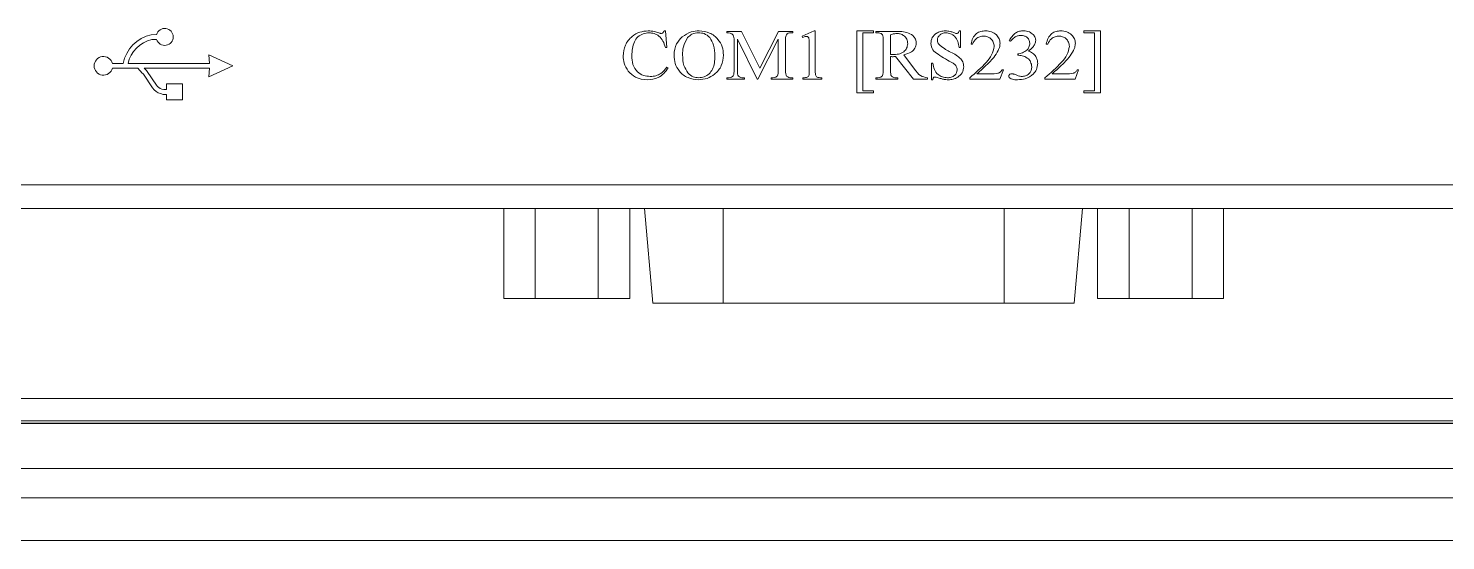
# Model space of a CAD drawing. Header units: millimetres. Extents: x 76 to 1788, y -159 to 878.
# Drawn here: x 315.7 to 375.4, y 279.5 to 301 of the extents above; entities that cross this region are included whole.
import ezdxf

# ---------------------------------------------------------------- set-up
doc = ezdxf.new("R2010")
doc.units = ezdxf.units.MM
doc.header["$LTSCALE"] = 2

msp = doc.modelspace()

# ---------------------------------------------------------------- linework, layer by layer
at = {"lineweight": 0}
for p, q in [((321.119, 300.739), (320.894, 300.736)), ((342.476, 300.9), (342.532, 300.9)), ((342.532, 300.9), (342.587, 300.206)), ((345.115, 300.817), (345.115, 300.872)), ((345.115, 300.872), (345.739, 300.872)), ((345.739, 300.872), (346.502, 299.333)), ((346.502, 299.333), (347.289, 300.872)), ((347.289, 300.872), (347.893, 300.872)), ((347.893, 300.817), (347.818, 300.817)), ((347.893, 300.872), (347.893, 300.817)), ((348.282, 300.678), (348.787, 300.9)), ((348.305, 300.622), (348.282, 300.678)), ((348.787, 300.9), (348.837, 300.9)), ((348.837, 300.9), (348.837, 299.233)), ((350.587, 298.289), (350.587, 300.9)), ((350.587, 300.9), (351.282, 300.9)), ((351.282, 300.817), (350.837, 300.817)), ((350.837, 300.817), (350.837, 298.372)), ((351.282, 300.9), (351.282, 300.817)), ((351.393, 300.817), (351.393, 300.872)), ((351.393, 300.872), (352.184, 300.872)), ((351.473, 300.817), (351.393, 300.817)), ((352.004, 300.733), (352.004, 299.9)), ((354.893, 300.9), (354.948, 300.9)), ((354.948, 300.9), (354.948, 300.206)), ((360.143, 300.9), (360.837, 300.9)), ((360.143, 300.817), (360.143, 300.9)), ((360.587, 300.817), (360.143, 300.817)), ((360.587, 298.372), (360.587, 300.817)), ((360.837, 300.9), (360.837, 298.289)), ((320.918, 300.536), (321.123, 300.539)), ((342.587, 300.206), (342.532, 300.206)), ((345.42, 299.233), (345.42, 300.511)), ((346.393, 298.872), (345.559, 300.555)), ((345.559, 300.555), (345.559, 299.233)), ((347.282, 300.555), (346.42, 298.872)), ((347.282, 299.233), (347.282, 300.555)), ((347.587, 300.511), (347.587, 299.233)), ((348.587, 299.233), (348.587, 300.317)), ((351.698, 299.233), (351.698, 300.511)), ((354.948, 300.206), (354.893, 300.206)), ((355.453, 300.345), (355.393, 300.345)), ((357.059, 300.46), (357.004, 300.483)), ((358.619, 300.345), (358.559, 300.345)), ((319.714, 299.529), (319.264, 299.529)), ((323.351, 299.529), (319.918, 299.529)), ((323.319, 299.892), (323.351, 299.529)), ((324.332, 299.429), (323.319, 299.892)), ((323.319, 298.966), (324.332, 299.429)), ((352.004, 299.817), (352.004, 299.233)), ((352.966, 298.872), (352.22, 299.817)), ((352.559, 299.894), (353.016, 299.292)), ((353.726, 298.845), (353.726, 299.539)), ((353.726, 299.539), (353.782, 299.539)), ((357.355, 299.872), (357.355, 299.928)), ((357.404, 299.872), (357.355, 299.872)), ((319.264, 299.329), (320.326, 299.329)), ((320.326, 299.329), (320.52, 299.127)), ((320.563, 299.074), (320.947, 298.505)), ((320.603, 299.329), (323.351, 299.329)), ((320.664, 299.265), (320.603, 299.329)), ((321.113, 298.617), (320.728, 299.186)), ((323.351, 299.329), (323.319, 298.966)), ((342.595, 299.372), (342.643, 299.345)), ((345.115, 298.872), (345.115, 298.928)), ((345.115, 298.928), (345.191, 298.928)), ((345.865, 298.872), (345.115, 298.872)), ((345.789, 298.928), (345.865, 298.928)), ((345.865, 298.928), (345.865, 298.872)), ((346.42, 298.872), (346.393, 298.872)), ((346.976, 298.872), (346.976, 298.928)), ((346.976, 298.928), (347.052, 298.928)), ((347.893, 298.872), (346.976, 298.872)), ((347.818, 298.928), (347.893, 298.928)), ((347.893, 298.928), (347.893, 298.872)), ((348.309, 298.872), (348.309, 298.928)), ((349.115, 298.872), (348.309, 298.872)), ((349.115, 298.928), (349.115, 298.872)), ((351.393, 298.872), (351.393, 298.928)), ((351.393, 298.928), (351.473, 298.928)), ((352.309, 298.872), (351.393, 298.872)), ((352.226, 298.928), (352.309, 298.928)), ((352.309, 298.928), (352.309, 298.872)), ((353.554, 298.872), (352.966, 298.872)), ((353.554, 298.928), (353.554, 298.872)), ((353.782, 298.845), (353.726, 298.845)), ((355.337, 298.872), (355.337, 298.927)), ((356.604, 298.872), (355.337, 298.872)), ((355.643, 299.095), (356.222, 299.095)), ((356.754, 299.256), (356.604, 298.872)), ((356.698, 299.256), (356.754, 299.256)), ((358.504, 298.872), (358.504, 298.927)), ((359.77, 298.872), (358.504, 298.872)), ((358.81, 299.095), (359.389, 299.095)), ((359.92, 299.256), (359.77, 298.872)), ((359.865, 299.256), (359.92, 299.256)), ((321.286, 298.262), (321.403, 298.23)), ((321.43, 298.43), (321.339, 298.455)), ((321.403, 298.23), (321.539, 298.23)), ((321.539, 298.43), (321.43, 298.43)), ((321.539, 298.675), (321.539, 298.43)), ((322.213, 298.675), (321.539, 298.675)), ((321.539, 298.23), (321.539, 298.007)), ((322.213, 298.007), (322.213, 298.675)), ((351.282, 298.289), (350.587, 298.289)), ((350.837, 298.372), (351.282, 298.372)), ((351.282, 298.372), (351.282, 298.289)), ((360.143, 298.289), (360.143, 298.372)), ((360.143, 298.372), (360.587, 298.372)), ((360.837, 298.289), (360.143, 298.289)), ((321.539, 298.007), (322.213, 298.007)), ((259.283, 294.429), (387.974, 294.429)), ((387.974, 293.429), (259.283, 293.429)), ((335.728, 289.649), (335.728, 293.429)), ((337.053, 289.649), (337.053, 293.429)), ((339.703, 289.649), (339.703, 293.429)), ((341.028, 289.649), (341.028, 293.429)), ((341.658, 293.429), (342.006, 289.449)), ((344.963, 289.449), (344.963, 293.429)), ((356.783, 289.449), (356.783, 293.429)), ((359.739, 289.449), (360.087, 293.429)), ((360.718, 289.649), (360.718, 293.429)), ((362.043, 289.649), (362.043, 293.429)), ((364.693, 289.649), (364.693, 293.429)), ((366.018, 289.649), (366.018, 293.429)), ((337.053, 289.649), (335.728, 289.649)), ((339.703, 289.649), (337.053, 289.649)), ((341.028, 289.649), (339.703, 289.649)), ((344.963, 289.449), (342.006, 289.449)), ((356.783, 289.449), (344.963, 289.449)), ((359.739, 289.449), (356.783, 289.449)), ((360.718, 289.649), (362.043, 289.649)), ((362.043, 289.649), (364.693, 289.649)), ((364.693, 289.649), (366.018, 289.649)), ((312.036, 285.453), (387.393, 285.453)), ((387.393, 284.506), (312.036, 284.506)), ((233.9, 284.393), (393.048, 284.393)), ((392.564, 284.411), (234.383, 284.411)), ((409.627, 282.515), (217.32, 282.515)), ((217.322, 281.278), (409.622, 281.278)), ((217.322, 279.478), (409.622, 279.478))]:
    msp.add_line(p, q, dxfattribs=at)
for centre, radius, start, end in [((321.222, 299.234), 1.537, 102.32734, 168.93741), ((321.464, 300.645), 0.357, 197.31331, 164.81595), ((321.222, 299.234), 1.337, 103.16578, 167.25691), ((318.884, 299.429), 0.392, 14.76061, 345.23939), ((320.23, 298.849), 0.402, 34.08897, 43.83659), ((320.23, 298.849), 0.602, 34.08897, 43.83659), ((321.446, 298.842), 0.602, 214.08897, 254.61331), ((321.446, 298.842), 0.402, 214.08897, 254.61331)]:
    msp.add_arc(centre, radius, start, end, dxfattribs=at)
for points, knots in [([(340.754, 299.842), (340.772, 299.998), (340.808, 300.31), (341.088, 300.665), (341.443, 300.867), (341.688, 300.889), (341.811, 300.9)], [0, 0, 0, 0, 0.2797419, 0.5591189, 0.7795066, 1, 1, 1, 1]), ([(341.842, 300.817), (341.757, 300.809), (341.588, 300.794), (341.363, 300.658), (341.149, 300.347), (341.129, 300.058), (341.115, 299.855)], [0, 0, 0, 0, 0.187027, 0.373693, 0.560715, 1, 1, 1, 1]), ([(341.811, 300.9), (341.896, 300.895), (342.049, 300.887), (342.192, 300.837), (342.256, 300.815)], [0, 0, 0, 0, 0.559837, 1, 1, 1, 1]), ([(342.532, 300.206), (342.502, 300.294), (342.443, 300.472), (342.279, 300.682), (342.063, 300.8), (341.916, 300.811), (341.842, 300.817)], [0, 0, 0, 0, 0.280662, 0.559982, 0.779871, 1, 1, 1, 1]), ([(342.256, 300.815), (342.272, 300.808), (342.302, 300.796), (342.333, 300.791), (342.347, 300.789)], [0, 0, 0, 0, 0.56048, 1, 1, 1, 1]), ([(342.347, 300.789), (342.362, 300.79), (342.388, 300.792), (342.41, 300.806), (342.419, 300.812)], [0, 0, 0, 0, 0.559762, 1, 1, 1, 1]), ([(342.419, 300.812), (342.433, 300.826), (342.459, 300.851), (342.471, 300.885), (342.476, 300.9)], [0, 0, 0, 0, 0.5591335, 1, 1, 1, 1]), ([(342.893, 299.88), (342.91, 300.045), (342.942, 300.34), (343.147, 300.551), (343.238, 300.644)], [0, 0, 0, 0, 0.5591319, 1, 1, 1, 1]), ([(343.238, 300.644), (343.36, 300.727), (343.577, 300.876), (343.839, 300.893), (343.955, 300.9)], [0, 0, 0, 0, 0.559106, 1, 1, 1, 1]), ([(343.468, 300.617), (343.394, 300.49), (343.262, 300.264), (343.256, 300.002), (343.254, 299.887)], [0, 0, 0, 0, 0.557922, 1, 1, 1, 1]), ([(343.925, 300.817), (343.827, 300.807), (343.651, 300.791), (343.524, 300.67), (343.468, 300.617)], [0, 0, 0, 0, 0.55946, 1, 1, 1, 1]), ([(344.401, 300.615), (344.324, 300.682), (344.186, 300.802), (344.005, 300.812), (343.925, 300.817)], [0, 0, 0, 0, 0.558145, 1, 1, 1, 1]), ([(343.955, 300.9), (344.105, 300.882), (344.405, 300.846), (344.741, 300.573), (344.947, 300.239), (344.966, 300.002), (344.976, 299.884)], [0, 0, 0, 0, 0.279514, 0.559387, 0.779579, 1, 1, 1, 1]), ([(344.615, 299.846), (344.611, 300.001), (344.604, 300.277), (344.463, 300.512), (344.401, 300.615)], [0, 0, 0, 0, 0.561073, 1, 1, 1, 1]), ([(345.389, 300.712), (345.371, 300.734), (345.334, 300.78), (345.234, 300.815), (345.16, 300.816), (345.115, 300.817)], [0, 0, 0, 0, 0.278183, 0.558282, 1, 1, 1, 1]), ([(345.42, 300.511), (345.42, 300.55), (345.42, 300.618), (345.398, 300.683), (345.389, 300.712)], [0, 0, 0, 0, 0.560669, 1, 1, 1, 1]), ([(347.622, 300.736), (347.609, 300.696), (347.586, 300.622), (347.587, 300.545), (347.587, 300.511)], [0, 0, 0, 0, 0.557819, 1, 1, 1, 1]), ([(347.818, 300.817), (347.776, 300.815), (347.7, 300.812), (347.646, 300.759), (347.622, 300.736)], [0, 0, 0, 0, 0.561463, 1, 1, 1, 1]), ([(348.464, 300.668), (348.433, 300.663), (348.378, 300.655), (348.327, 300.632), (348.305, 300.622)], [0, 0, 0, 0, 0.559287, 1, 1, 1, 1]), ([(348.572, 300.579), (348.567, 300.593), (348.559, 300.62), (348.531, 300.65), (348.497, 300.665), (348.475, 300.667), (348.464, 300.668)], [0, 0, 0, 0, 0.279787, 0.558999, 0.779361, 1, 1, 1, 1]), ([(351.654, 300.75), (351.624, 300.773), (351.57, 300.813), (351.502, 300.816), (351.473, 300.817)], [0, 0, 0, 0, 0.557676, 1, 1, 1, 1]), ([(351.698, 300.511), (351.697, 300.557), (351.696, 300.621), (351.682, 300.703), (351.664, 300.735), (351.654, 300.75)], [0, 0, 0, 0, 0.560829, 0.781078, 1, 1, 1, 1]), ([(352.257, 300.789), (352.209, 300.784), (352.122, 300.774), (352.04, 300.746), (352.004, 300.733)], [0, 0, 0, 0, 0.559564, 1, 1, 1, 1]), ([(352.184, 300.872), (352.38, 300.876), (352.675, 300.881), (352.968, 300.692), (353.074, 300.527), (353.083, 300.43), (353.087, 300.382)], [0, 0, 0, 0, 0.500651, 0.749792, 0.874871, 1, 1, 1, 1]), ([(352.726, 300.353), (352.719, 300.42), (352.704, 300.556), (352.575, 300.704), (352.416, 300.779), (352.31, 300.786), (352.257, 300.789)], [0, 0, 0, 0, 0.279609, 0.55878, 0.779145, 1, 1, 1, 1]), ([(353.698, 300.373), (353.711, 300.457), (353.737, 300.626), (353.915, 300.796), (354.112, 300.888), (354.245, 300.896), (354.311, 300.9)], [0, 0, 0, 0, 0.278687, 0.558497, 0.779063, 1, 1, 1, 1]), ([(354.334, 300.817), (354.284, 300.813), (354.185, 300.804), (354.07, 300.723), (353.99, 300.621), (353.981, 300.543), (353.976, 300.505)], [0, 0, 0, 0, 0.28022, 0.559848, 0.780106, 1, 1, 1, 1]), ([(354.311, 300.9), (354.379, 300.895), (354.501, 300.886), (354.614, 300.843), (354.664, 300.825)], [0, 0, 0, 0, 0.55966, 1, 1, 1, 1]), ([(354.893, 300.206), (354.879, 300.29), (354.853, 300.459), (354.724, 300.669), (354.534, 300.791), (354.401, 300.808), (354.334, 300.817)], [0, 0, 0, 0, 0.280975, 0.560016, 0.780154, 1, 1, 1, 1]), ([(354.664, 300.825), (354.686, 300.815), (354.726, 300.799), (354.768, 300.792), (354.786, 300.789)], [0, 0, 0, 0, 0.56051, 1, 1, 1, 1]), ([(354.786, 300.789), (354.802, 300.79), (354.834, 300.793), (354.877, 300.836), (354.887, 300.876), (354.893, 300.9)], [0, 0, 0, 0, 0.279908, 0.558211, 1, 1, 1, 1]), ([(355.393, 300.345), (355.411, 300.428), (355.447, 300.595), (355.604, 300.785), (355.804, 300.886), (355.938, 300.895), (356.005, 300.9)], [0, 0, 0, 0, 0.280326, 0.559441, 0.77951, 1, 1, 1, 1]), ([(355.932, 300.678), (355.874, 300.673), (355.758, 300.662), (355.568, 300.561), (355.496, 300.426), (355.453, 300.345)], [0, 0, 0, 0, 0.281081, 0.561934, 1, 1, 1, 1]), ([(356.365, 300.243), (356.358, 300.308), (356.345, 300.437), (356.227, 300.579), (356.083, 300.665), (355.983, 300.674), (355.932, 300.678)], [0, 0, 0, 0, 0.279728, 0.559198, 0.779543, 1, 1, 1, 1]), ([(356.005, 300.9), (356.088, 300.893), (356.256, 300.88), (356.454, 300.748), (356.591, 300.575), (356.607, 300.444), (356.615, 300.378)], [0, 0, 0, 0, 0.280358, 0.560178, 0.780298, 1, 1, 1, 1]), ([(357.004, 300.483), (357.038, 300.547), (357.107, 300.675), (357.256, 300.816), (357.43, 300.891), (357.544, 300.897), (357.601, 300.9)], [0, 0, 0, 0, 0.280287, 0.559955, 0.779783, 1, 1, 1, 1]), ([(357.49, 300.706), (357.442, 300.702), (357.345, 300.694), (357.187, 300.615), (357.108, 300.519), (357.059, 300.46)], [0, 0, 0, 0, 0.280219, 0.560383, 1, 1, 1, 1]), ([(357.865, 300.378), (357.858, 300.43), (357.846, 300.535), (357.736, 300.642), (357.614, 300.698), (357.531, 300.703), (357.49, 300.706)], [0, 0, 0, 0, 0.279104, 0.558366, 0.779026, 1, 1, 1, 1]), ([(357.601, 300.9), (357.687, 300.895), (357.84, 300.886), (357.956, 300.788), (358.008, 300.745)], [0, 0, 0, 0, 0.560429, 1, 1, 1, 1]), ([(358.008, 300.745), (358.041, 300.704), (358.1, 300.632), (358.11, 300.539), (358.115, 300.499)], [0, 0, 0, 0, 0.560067, 1, 1, 1, 1]), ([(358.559, 300.345), (358.578, 300.428), (358.614, 300.595), (358.771, 300.785), (358.97, 300.886), (359.104, 300.895), (359.171, 300.9)], [0, 0, 0, 0, 0.2803265, 0.5594415, 0.7795099, 1, 1, 1, 1]), ([(359.099, 300.678), (359.041, 300.673), (358.925, 300.662), (358.734, 300.561), (358.663, 300.426), (358.619, 300.345)], [0, 0, 0, 0, 0.281081, 0.561934, 1, 1, 1, 1]), ([(359.532, 300.243), (359.525, 300.308), (359.512, 300.437), (359.393, 300.579), (359.25, 300.665), (359.149, 300.674), (359.099, 300.678)], [0, 0, 0, 0, 0.2797279, 0.5591984, 0.7795435, 1, 1, 1, 1]), ([(359.171, 300.9), (359.255, 300.893), (359.423, 300.88), (359.621, 300.748), (359.758, 300.575), (359.774, 300.444), (359.782, 300.378)], [0, 0, 0, 0, 0.280358, 0.560178, 0.780298, 1, 1, 1, 1]), ([(348.587, 300.317), (348.587, 300.366), (348.588, 300.454), (348.577, 300.541), (348.572, 300.579)], [0, 0, 0, 0, 0.560321, 1, 1, 1, 1]), ([(352.094, 299.899), (352.176, 299.902), (352.339, 299.909), (352.554, 299.997), (352.702, 300.159), (352.718, 300.288), (352.726, 300.353)], [0, 0, 0, 0, 0.281226, 0.560875, 0.780531, 1, 1, 1, 1]), ([(353.087, 300.382), (353.076, 300.309), (353.054, 300.162), (352.855, 299.969), (352.672, 299.923), (352.559, 299.894)], [0, 0, 0, 0, 0.279106, 0.559006, 1, 1, 1, 1]), ([(354.638, 299.543), (354.426, 299.658), (354.131, 299.819), (353.757, 300.083), (353.718, 300.276), (353.698, 300.373)], [0, 0, 0, 0, 0.562692, 0.782635, 1, 1, 1, 1]), ([(353.976, 300.505), (353.98, 300.47), (353.987, 300.408), (354.023, 300.358), (354.039, 300.335)], [0, 0, 0, 0, 0.5594, 1, 1, 1, 1]), ([(354.039, 300.335), (354.115, 300.271), (354.25, 300.157), (354.406, 300.073), (354.475, 300.036)], [0, 0, 0, 0, 0.559167, 1, 1, 1, 1]), ([(354.475, 300.036), (354.634, 299.958), (354.855, 299.85), (355.06, 299.599), (355.078, 299.461), (355.087, 299.392)], [0, 0, 0, 0, 0.56119, 0.780874, 1, 1, 1, 1]), ([(355.337, 298.927), (355.578, 299.134), (355.914, 299.424), (356.287, 299.872), (356.339, 300.12), (356.365, 300.243)], [0, 0, 0, 0, 0.561301, 0.78157, 1, 1, 1, 1]), ([(356.539, 300.077), (356.478, 299.975), (356.37, 299.793), (356.223, 299.641), (356.158, 299.574)], [0, 0, 0, 0, 0.55962, 1, 1, 1, 1]), ([(356.615, 300.378), (356.61, 300.32), (356.602, 300.214), (356.558, 300.119), (356.539, 300.077)], [0, 0, 0, 0, 0.559604, 1, 1, 1, 1]), ([(357.355, 299.928), (357.423, 299.942), (357.559, 299.971), (357.73, 300.068), (357.846, 300.213), (357.859, 300.323), (357.865, 300.378)], [0, 0, 0, 0, 0.2805, 0.560819, 0.780357, 1, 1, 1, 1]), ([(358.115, 300.499), (358.107, 300.447), (358.09, 300.343), (357.976, 300.189), (357.873, 300.104), (357.809, 300.052)], [0, 0, 0, 0, 0.278928, 0.55922, 1, 1, 1, 1]), ([(357.809, 300.052), (357.869, 300.026), (357.988, 299.974), (358.116, 299.841), (358.188, 299.688), (358.195, 299.586), (358.198, 299.535)], [0, 0, 0, 0, 0.280275, 0.559813, 0.77981, 1, 1, 1, 1]), ([(358.504, 298.927), (358.745, 299.134), (359.081, 299.424), (359.453, 299.872), (359.506, 300.12), (359.532, 300.243)], [0, 0, 0, 0, 0.561301, 0.78157, 1, 1, 1, 1]), ([(359.705, 300.077), (359.645, 299.975), (359.536, 299.793), (359.389, 299.641), (359.325, 299.574)], [0, 0, 0, 0, 0.5596202, 1, 1, 1, 1]), ([(359.782, 300.378), (359.777, 300.32), (359.769, 300.214), (359.725, 300.119), (359.705, 300.077)], [0, 0, 0, 0, 0.559604, 1, 1, 1, 1]), ([(340.967, 299.207), (340.898, 299.316), (340.773, 299.511), (340.76, 299.741), (340.754, 299.842)], [0, 0, 0, 0, 0.559181, 1, 1, 1, 1]), ([(341.115, 299.855), (341.123, 299.731), (341.138, 299.484), (341.32, 299.173), (341.603, 299.008), (341.798, 298.992), (341.895, 298.983)], [0, 0, 0, 0, 0.280765, 0.559553, 0.779505, 1, 1, 1, 1]), ([(343.93, 298.845), (343.776, 298.861), (343.468, 298.893), (343.119, 299.168), (342.92, 299.517), (342.902, 299.759), (342.893, 299.88)], [0, 0, 0, 0, 0.279791, 0.559311, 0.779439, 1, 1, 1, 1]), ([(343.254, 299.887), (343.259, 299.734), (343.269, 299.461), (343.413, 299.231), (343.476, 299.13)], [0, 0, 0, 0, 0.560744, 1, 1, 1, 1]), ([(343.927, 298.928), (344.008, 298.935), (344.17, 298.95), (344.379, 299.085), (344.592, 299.374), (344.605, 299.651), (344.615, 299.846)], [0, 0, 0, 0, 0.187008, 0.373769, 0.560633, 1, 1, 1, 1]), ([(344.976, 299.884), (344.959, 299.729), (344.926, 299.42), (344.639, 299.079), (344.293, 298.875), (344.051, 298.855), (343.93, 298.845)], [0, 0, 0, 0, 0.279664, 0.559197, 0.779503, 1, 1, 1, 1]), ([(352.004, 299.9), (352.021, 299.9), (352.051, 299.899), (352.081, 299.899), (352.094, 299.899)], [0, 0, 0, 0, 0.559977, 1, 1, 1, 1]), ([(352.094, 299.814), (352.077, 299.814), (352.047, 299.814), (352.017, 299.816), (352.004, 299.817)], [0, 0, 0, 0, 0.559959, 1, 1, 1, 1]), ([(352.22, 299.817), (352.196, 299.816), (352.154, 299.814), (352.112, 299.814), (352.094, 299.814)], [0, 0, 0, 0, 0.560024, 1, 1, 1, 1]), ([(353.782, 299.539), (353.798, 299.45), (353.83, 299.274), (353.978, 299.06), (354.186, 298.947), (354.327, 298.934), (354.397, 298.928)], [0, 0, 0, 0, 0.281151, 0.559254, 0.779581, 1, 1, 1, 1]), ([(354.809, 299.255), (354.806, 299.287), (354.798, 299.352), (354.741, 299.456), (354.677, 299.51), (354.638, 299.543)], [0, 0, 0, 0, 0.2798099, 0.5600826, 1, 1, 1, 1]), ([(356.158, 299.574), (356.063, 299.483), (355.894, 299.32), (355.72, 299.164), (355.643, 299.095)], [0, 0, 0, 0, 0.560021, 1, 1, 1, 1]), ([(357.81, 299.719), (357.741, 299.767), (357.617, 299.852), (357.469, 299.866), (357.404, 299.872)], [0, 0, 0, 0, 0.559678, 1, 1, 1, 1]), ([(357.896, 299.595), (357.883, 299.621), (357.86, 299.666), (357.825, 299.703), (357.81, 299.719)], [0, 0, 0, 0, 0.56015, 1, 1, 1, 1]), ([(357.948, 299.371), (357.945, 299.415), (357.94, 299.492), (357.909, 299.564), (357.896, 299.595)], [0, 0, 0, 0, 0.559737, 1, 1, 1, 1]), ([(358.198, 299.535), (358.189, 299.442), (358.171, 299.276), (358.067, 299.147), (358.021, 299.09)], [0, 0, 0, 0, 0.559187, 1, 1, 1, 1]), ([(359.325, 299.574), (359.23, 299.483), (359.061, 299.32), (358.887, 299.164), (358.81, 299.095)], [0, 0, 0, 0, 0.560021, 1, 1, 1, 1]), ([(341.775, 298.845), (341.599, 298.86), (341.285, 298.888), (341.064, 299.109), (340.967, 299.207)], [0, 0, 0, 0, 0.559755, 1, 1, 1, 1]), ([(342.643, 299.345), (342.587, 299.263), (342.476, 299.101), (342.186, 298.885), (341.931, 298.86), (341.775, 298.845)], [0, 0, 0, 0, 0.280983, 0.56126, 1, 1, 1, 1]), ([(341.895, 298.983), (341.973, 298.988), (342.129, 298.998), (342.386, 299.123), (342.515, 299.278), (342.595, 299.372)], [0, 0, 0, 0, 0.2802281, 0.5597299, 1, 1, 1, 1]), ([(343.476, 299.13), (343.548, 299.064), (343.677, 298.946), (343.85, 298.933), (343.927, 298.928)], [0, 0, 0, 0, 0.558599, 1, 1, 1, 1]), ([(345.191, 298.928), (345.233, 298.93), (345.309, 298.933), (345.362, 298.985), (345.385, 299.008)], [0, 0, 0, 0, 0.561379, 1, 1, 1, 1]), ([(345.385, 299.008), (345.398, 299.049), (345.422, 299.123), (345.421, 299.199), (345.42, 299.233)], [0, 0, 0, 0, 0.557819, 1, 1, 1, 1]), ([(345.559, 299.233), (345.559, 299.187), (345.557, 299.103), (345.589, 299.026), (345.602, 298.993)], [0, 0, 0, 0, 0.56265, 1, 1, 1, 1]), ([(345.602, 298.993), (345.634, 298.97), (345.69, 298.93), (345.758, 298.929), (345.789, 298.928)], [0, 0, 0, 0, 0.557605, 1, 1, 1, 1]), ([(347.052, 298.928), (347.095, 298.93), (347.17, 298.933), (347.223, 298.985), (347.246, 299.008)], [0, 0, 0, 0, 0.5616, 1, 1, 1, 1]), ([(347.246, 299.008), (347.259, 299.049), (347.283, 299.123), (347.282, 299.199), (347.282, 299.233)], [0, 0, 0, 0, 0.557819, 1, 1, 1, 1]), ([(347.587, 299.233), (347.586, 299.186), (347.585, 299.103), (347.617, 299.026), (347.632, 298.993)], [0, 0, 0, 0, 0.562818, 1, 1, 1, 1]), ([(347.632, 298.993), (347.663, 298.97), (347.719, 298.93), (347.788, 298.929), (347.818, 298.928)], [0, 0, 0, 0, 0.557517, 1, 1, 1, 1]), ([(348.309, 298.928), (348.363, 298.928), (348.438, 298.929), (348.53, 298.959), (348.589, 299.025), (348.584, 299.127), (348.586, 299.201), (348.587, 299.233)], [0, 0, 0, 0, 0.31436, 0.437082, 0.559568, 0.805694, 1, 1, 1, 1]), ([(348.837, 299.233), (348.836, 299.187), (348.833, 299.096), (348.873, 298.95), (349.005, 298.932), (349.078, 298.929), (349.115, 298.928)], [0, 0, 0, 0, 0.283955, 0.555768, 0.776889, 1, 1, 1, 1]), ([(351.473, 298.928), (351.515, 298.93), (351.59, 298.935), (351.642, 298.989), (351.665, 299.012)], [0, 0, 0, 0, 0.5609249, 1, 1, 1, 1]), ([(351.665, 299.012), (351.677, 299.052), (351.699, 299.125), (351.699, 299.2), (351.698, 299.233)], [0, 0, 0, 0, 0.5578258, 1, 1, 1, 1]), ([(352.004, 299.233), (352.005, 299.187), (352.006, 299.123), (352.02, 299.041), (352.038, 299.01), (352.048, 298.994)], [0, 0, 0, 0, 0.560829, 0.781078, 1, 1, 1, 1]), ([(352.048, 298.994), (352.077, 298.972), (352.131, 298.931), (352.197, 298.929), (352.226, 298.928)], [0, 0, 0, 0, 0.557638, 1, 1, 1, 1]), ([(353.016, 299.292), (353.091, 299.185), (353.226, 298.993), (353.454, 298.948), (353.554, 298.928)], [0, 0, 0, 0, 0.560806, 1, 1, 1, 1]), ([(353.875, 298.956), (353.865, 298.955), (353.845, 298.954), (353.817, 298.94), (353.792, 298.902), (353.786, 298.868), (353.782, 298.845)], [0, 0, 0, 0, 0.186954, 0.373399, 0.55963, 1, 1, 1, 1]), ([(354.262, 298.858), (354.218, 298.868), (354.145, 298.885), (354.046, 298.916), (353.962, 298.941), (353.904, 298.951), (353.875, 298.956)], [0, 0, 0, 0, 0.340037, 0.560142, 0.780237, 1, 1, 1, 1]), ([(354.432, 298.845), (354.4, 298.845), (354.343, 298.846), (354.287, 298.854), (354.262, 298.858)], [0, 0, 0, 0, 0.559937, 1, 1, 1, 1]), ([(354.397, 298.928), (354.452, 298.931), (354.562, 298.937), (354.699, 299.013), (354.792, 299.125), (354.804, 299.212), (354.809, 299.255)], [0, 0, 0, 0, 0.280858, 0.560424, 0.780455, 1, 1, 1, 1]), ([(355.087, 299.392), (355.073, 299.303), (355.043, 299.125), (354.852, 298.949), (354.642, 298.856), (354.502, 298.848), (354.432, 298.845)], [0, 0, 0, 0, 0.278449, 0.558293, 0.778952, 1, 1, 1, 1]), ([(356.222, 299.095), (356.322, 299.091), (356.461, 299.086), (356.627, 299.162), (356.675, 299.224), (356.698, 299.256)], [0, 0, 0, 0, 0.56052, 0.780202, 1, 1, 1, 1]), ([(356.976, 298.993), (356.979, 299.01), (356.985, 299.043), (357.023, 299.074), (357.062, 299.092), (357.088, 299.094), (357.101, 299.095)], [0, 0, 0, 0, 0.2782281, 0.5582746, 0.7792515, 1, 1, 1, 1]), ([(357.35, 298.845), (357.277, 298.845), (357.167, 298.846), (357.048, 298.891), (356.989, 298.939), (356.98, 298.975), (356.976, 298.993)], [0, 0, 0, 0, 0.501453, 0.750792, 0.876145, 1, 1, 1, 1]), ([(357.101, 299.095), (357.116, 299.094), (357.143, 299.093), (357.169, 299.088), (357.18, 299.085)], [0, 0, 0, 0, 0.559736, 1, 1, 1, 1]), ([(357.18, 299.085), (357.227, 299.068), (357.309, 299.036), (357.393, 299.009), (357.43, 298.996)], [0, 0, 0, 0, 0.560064, 1, 1, 1, 1]), ([(358.021, 299.09), (357.909, 299.007), (357.708, 298.858), (357.46, 298.849), (357.35, 298.845)], [0, 0, 0, 0, 0.557721, 1, 1, 1, 1]), ([(357.43, 298.996), (357.453, 298.992), (357.494, 298.985), (357.535, 298.984), (357.553, 298.983)], [0, 0, 0, 0, 0.559816, 1, 1, 1, 1]), ([(357.553, 298.983), (357.611, 298.991), (357.726, 299.005), (357.853, 299.11), (357.935, 299.235), (357.944, 299.326), (357.948, 299.371)], [0, 0, 0, 0, 0.2794551, 0.5594264, 0.7797666, 1, 1, 1, 1]), ([(359.389, 299.095), (359.489, 299.091), (359.628, 299.086), (359.794, 299.162), (359.841, 299.224), (359.865, 299.256)], [0, 0, 0, 0, 0.56052, 0.780202, 1, 1, 1, 1])]:
    msp.add_open_spline(points, degree=3, knots=knots, dxfattribs=at)

doc.saveas('drawing.dxf')
